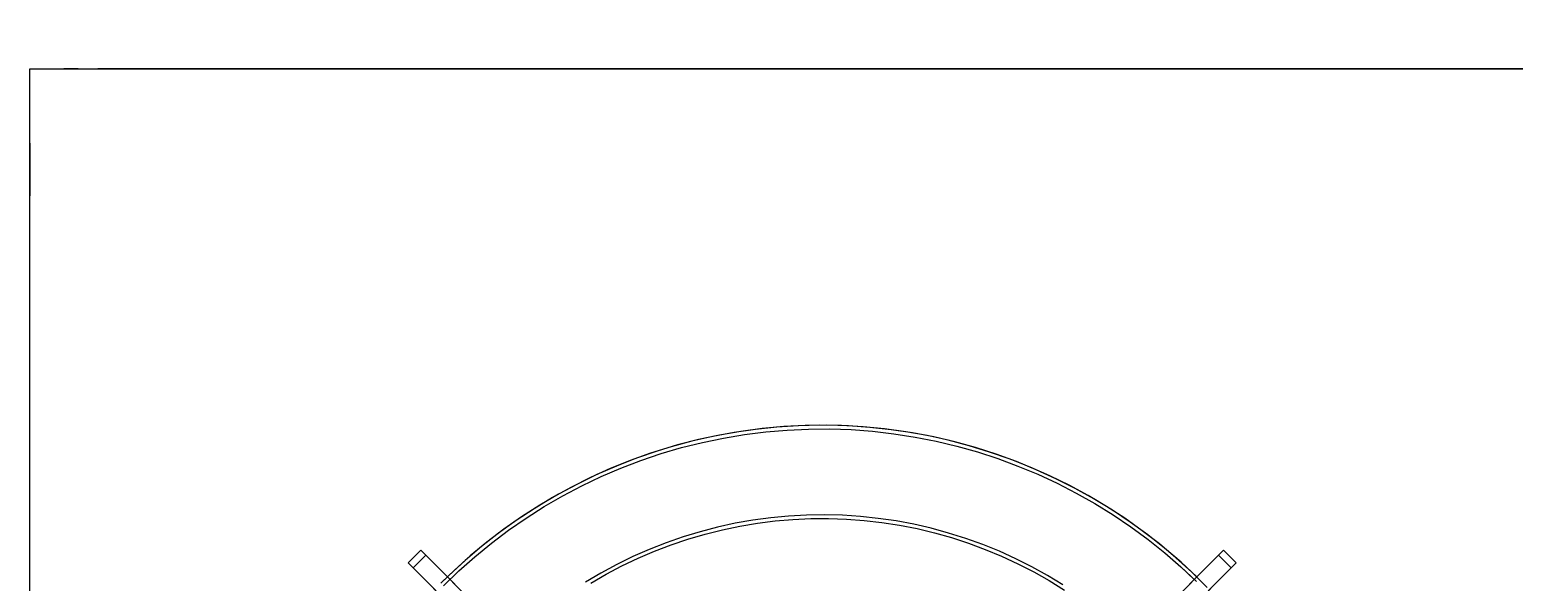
# Model space of a CAD drawing. Header units: millimetres. Extents: x -21597 to 3742, y 49379 to 62073.
# Drawn here: x -6716 to -5887, y 59661 to 59969 of the extents above; entities that cross this region are included whole.
import ezdxf

# ---------------------------------------------------------------- set-up
doc = ezdxf.new("R2010")
doc.units = ezdxf.units.MM
for name, color, linetype, lineweight in [('A-ANNO-DIMS', 7, 'Continuous', 9), ('A-ANNO-DIMS-80', 7, 'Continuous', 9), ('M-EQPM', 7, 'Continuous', 5)]:
    doc.layers.add(name, color=color, linetype=linetype, lineweight=lineweight)
doc.styles.add('Arial_2', font='arial.ttf', dxfattribs={"width": 0.8, "height": 120})
doc.dimstyles.new('AK_DIM_2_0_Arial_đỏ', dxfattribs={"dimscale": 304.8, "dimtxt": 122.431128, "dimasz": 0.131234, "dimexe": 0.131234, "dimexo": 0.131234, "dimgap": 0.026247, "dimtad": 1, "dimdec": 0, "dimzin": 0, "dimdsep": 46, "dimtxsty": 'Arial_2', "dimblk1": 'OBLIQUE', "dimblk2": 'OBLIQUE', "dimsah": 1, "dimcen": 0.09, "dimadec": 0, "dimazin": 0, "dimtfac": 1, "dimtdec": 4, "dimtix": 1, "dimtmove": 0, "dimatfit": 3, "dimfxl": 1, "dimtvp": 1, "dimtolj": 1, "dimtzin": 0, "dimarcsym": 2})

# ---------------------------------------------------------------- blocks, each defined once
blk = doc.blocks.new('DanNong_VRV - OD-A-1-1235631-MẶT BẰNG ỐNG GAS KHU H_N')
at = {"layer": 'M-EQPM'}
for p, q in [((-885, -311.78), (-885, 688.22)), ((-885, 688.22), (655, 688.22)), ((-885, 688.22), (655, 688.22)), ((-885, -311.78), (-885, 688.22)), ((-876.43, 688.22), (655, 688.22)), ((-858.88, 688.22), (-865.88, 688.22)), ((-858.88, 688.22), (-865.88, 688.22)), ((-858.88, 688.22), (-865.88, 688.22)), ((-858.88, 688.22), (-865.88, 688.22)), ((-857.88, 688.22), (-863.88, 688.22)), ((-857.88, 688.22), (-863.88, 688.22)), ((-846.87, 688.22), (616.87, 688.22)), ((-846.87, 688.22), (585, 688.22)), ((616.87, 688.22), (-846.87, 688.22)), ((616.87, 688.22), (-846.87, 688.22)), ((616.87, 688.22), (-846.87, 688.22)), ((616.87, 688.22), (-846.87, 688.22)), ((616.87, 688.22), (-846.87, 688.22)), ((616.87, 688.22), (-846.87, 688.22)), ((616.87, 688.22), (-846.87, 688.22)), ((616.87, 688.22), (-846.87, 688.22)), ((616.87, 688.22), (-846.87, 688.22)), ((616.87, 688.22), (-846.87, 688.22)), ((-688.5, 688.22), (515.5, 688.22)), ((-885, 646.64), (-885, 617.39)), ((-885, 646.64), (-885, 617.39)), ((-885, 636.52), (-885, 624.52)), ((-885, 629.52), (-885, 617.52)), ((-885, 616.52), (-885, 622.23)), ((-885, -273.58), (-885, 616.52)), ((-885, 38.44), (-885, 616.52)), ((-673.72, 412.38), (-666.65, 419.45)), ((-666.65, 419.45), (-673.72, 412.38)), ((-663.82, 416.62), (-670.9, 409.55)), ((-663.82, 416.62), (-670.9, 409.55)), ((-666.65, 419.45), (-474.32, 227.11)), ((-663.82, 416.62), (-666.65, 419.45)), ((-474.32, 227.11), (-663.82, 416.62)), ((-410.68, 227.11), (-218.35, 419.45)), ((-221.18, 416.62), (-410.68, 227.11)), ((-218.35, 419.45), (-221.18, 416.62)), ((-221.18, 416.62), (-214.1, 409.55)), ((-221.18, 416.62), (-214.1, 409.55)), ((-218.35, 419.45), (-211.28, 412.38)), ((-218.35, 419.45), (-211.28, 412.38)), ((-673.72, 412.38), (-670.9, 409.55)), ((-481.39, 220.04), (-673.72, 412.38)), ((-670.9, 409.55), (-481.39, 220.04)), ((-211.28, 412.38), (-403.61, 220.04)), ((-403.61, 220.04), (-214.1, 409.55)), ((-214.1, 409.55), (-211.28, 412.38))]:
    blk.add_line(p, q, dxfattribs=at)
at = {"layer": 'M-EQPM', "flags": 128}
for points in [[(-227.38, 398.75), (-235.97, 407.19), (-244.89, 415.27), (-254.13, 422.99), (-263.66, 430.34), (-273.49, 437.29), (-283.58, 443.85), (-293.93, 450), (-304.52, 455.74), (-315.33, 461.04), (-326.34, 465.91), (-337.54, 470.33), (-348.9, 474.3), (-360.42, 477.81), (-372.06, 480.87), (-383.82, 483.45), (-395.68, 485.56), (-407.6, 487.19), (-419.59, 488.35), (-431.61, 489.03), (-443.65, 489.22), (-455.68, 488.93), (-467.7, 488.17), (-479.67, 486.92), (-491.59, 485.19), (-503.42, 482.99), (-515.16, 480.32), (-526.78, 477.18), (-538.27, 473.58), (-549.61, 469.52), (-560.77, 465.01), (-571.74, 460.06), (-582.51, 454.68), (-593.05, 448.87), (-603.36, 442.64), (-613.4, 436), (-623.17, 428.97), (-632.66, 421.55), (-641.83, 413.76), (-650.69, 405.61), (-655.34, 401.06)], [(-227.38, 398.75), (-235.97, 407.19), (-244.89, 415.27), (-254.13, 422.99), (-263.66, 430.34), (-273.49, 437.29), (-283.58, 443.85), (-293.93, 450), (-304.52, 455.74), (-315.33, 461.04), (-326.34, 465.91), (-337.54, 470.33), (-348.9, 474.3), (-360.42, 477.81), (-372.06, 480.87), (-383.82, 483.45), (-395.68, 485.56), (-407.6, 487.19), (-419.59, 488.35), (-431.61, 489.03), (-443.65, 489.22), (-455.68, 488.93), (-467.7, 488.17), (-479.67, 486.92), (-491.59, 485.19), (-503.42, 482.99), (-515.16, 480.32), (-526.78, 477.18), (-538.27, 473.58), (-549.61, 469.52), (-560.77, 465.01), (-571.74, 460.06), (-582.51, 454.68), (-593.05, 448.87), (-603.36, 442.64), (-613.4, 436), (-623.17, 428.97), (-632.66, 421.55), (-641.83, 413.76), (-650.69, 405.61), (-655.34, 401.06)], [(-233.23, 404.57), (-242.04, 412.76), (-251.18, 420.6), (-260.63, 428.06), (-270.37, 435.15), (-280.38, 441.83), (-290.65, 448.11), (-301.16, 453.98), (-311.9, 459.42), (-322.85, 464.42), (-333.99, 468.98), (-345.31, 473.1), (-356.78, 476.76), (-368.39, 479.96), (-380.11, 482.69), (-391.94, 484.95), (-403.84, 486.73), (-415.81, 488.04), (-427.82, 488.86), (-439.86, 489.21), (-451.89, 489.08), (-463.92, 488.46), (-475.91, 487.36), (-487.84, 485.79), (-499.71, 483.74), (-511.48, 481.21), (-523.14, 478.22), (-534.67, 474.76), (-546.06, 470.85), (-557.27, 466.48), (-568.31, 461.67), (-579.14, 456.42), (-589.76, 450.74), (-600.14, 444.64), (-610.27, 438.13), (-620.13, 431.22), (-629.7, 423.93), (-638.98, 416.25), (-647.94, 408.21), (-655.34, 401.06)], [(-653.92, 399.65), (-645.3, 407.93), (-636.35, 415.87), (-627.09, 423.44), (-617.54, 430.63), (-607.71, 437.44), (-597.61, 443.84), (-587.26, 449.84), (-576.68, 455.42), (-565.89, 460.57), (-554.9, 465.29), (-543.73, 469.56), (-532.4, 473.39), (-520.93, 476.75), (-509.32, 479.66), (-497.62, 482.1), (-485.82, 484.07), (-473.96, 485.56), (-462.04, 486.58), (-450.09, 487.13), (-438.13, 487.19), (-426.18, 486.78), (-414.26, 485.89), (-402.38, 484.52), (-390.56, 482.68), (-378.83, 480.36), (-367.19, 477.58), (-355.68, 474.34), (-344.31, 470.64), (-333.1, 466.49), (-322.06, 461.89), (-311.21, 456.85), (-300.57, 451.39), (-290.16, 445.5), (-279.99, 439.21), (-270.09, 432.51), (-260.46, 425.42), (-251.12, 417.95), (-242.08, 410.11), (-234.64, 403.15)], [(-653.92, 399.65), (-645.3, 407.93), (-636.35, 415.87), (-627.09, 423.44), (-617.54, 430.63), (-607.71, 437.44), (-597.61, 443.84), (-587.26, 449.84), (-576.68, 455.42), (-565.89, 460.57), (-554.9, 465.29), (-543.73, 469.56), (-532.4, 473.39), (-520.93, 476.75), (-509.32, 479.66), (-497.62, 482.1), (-485.82, 484.07), (-473.96, 485.56), (-462.04, 486.58), (-450.09, 487.13), (-438.13, 487.19), (-426.18, 486.78), (-414.26, 485.89), (-402.38, 484.52), (-390.56, 482.68), (-378.83, 480.36), (-367.19, 477.58), (-355.68, 474.34), (-344.31, 470.64), (-333.1, 466.49), (-322.06, 461.89), (-311.21, 456.85), (-300.57, 451.39), (-290.16, 445.5), (-279.99, 439.21), (-270.09, 432.51), (-260.46, 425.42), (-251.12, 417.95), (-242.08, 410.11), (-233.37, 401.92)], [(-653.92, 399.65), (-645.3, 407.93), (-636.35, 415.87), (-627.09, 423.44), (-617.54, 430.63), (-607.71, 437.44), (-597.61, 443.84), (-587.26, 449.84), (-576.68, 455.42), (-565.89, 460.57), (-554.9, 465.29), (-543.73, 469.56), (-532.4, 473.39), (-520.93, 476.75), (-509.32, 479.66), (-497.62, 482.1), (-485.82, 484.07), (-473.96, 485.56), (-462.04, 486.58), (-450.09, 487.13), (-438.13, 487.19), (-426.18, 486.78), (-414.26, 485.89), (-402.38, 484.52), (-390.56, 482.68), (-378.83, 480.36), (-367.19, 477.58), (-355.68, 474.34), (-344.31, 470.64), (-333.1, 466.49), (-322.06, 461.89), (-311.21, 456.85), (-300.57, 451.39), (-290.16, 445.5), (-279.99, 439.21), (-270.09, 432.51), (-260.46, 425.42), (-251.12, 417.95), (-242.08, 410.11), (-233.37, 401.92)], [(-308.01, 400.15), (-316.59, 405.36), (-325.38, 410.22), (-334.35, 414.73), (-343.49, 418.87), (-352.79, 422.64), (-362.24, 426.04), (-371.81, 429.06), (-381.5, 431.7), (-391.29, 433.94), (-401.15, 435.79), (-411.09, 437.25), (-421.07, 438.31), (-431.09, 438.96), (-441.13, 439.22), (-451.16, 439.07), (-461.19, 438.53), (-471.18, 437.58), (-481.13, 436.23), (-491.02, 434.49), (-500.83, 432.35), (-510.54, 429.82), (-520.15, 426.91), (-529.63, 423.61), (-538.98, 419.94), (-548.17, 415.9), (-557.19, 411.49), (-566.02, 406.72), (-574.66, 401.61)], [(-571.67, 401.1), (-563.05, 406.09), (-554.25, 410.74), (-545.26, 415.03), (-536.11, 418.96), (-526.8, 422.52), (-517.37, 425.7), (-507.81, 428.5), (-498.15, 430.92), (-488.4, 432.96), (-478.58, 434.6), (-468.7, 435.84), (-458.77, 436.69), (-448.82, 437.14), (-438.86, 437.2), (-428.91, 436.85), (-418.98, 436.11), (-409.09, 434.97), (-399.24, 433.44), (-389.47, 431.51), (-379.79, 429.2), (-370.2, 426.5), (-360.73, 423.41), (-351.39, 419.96), (-342.2, 416.13), (-333.16, 411.93), (-324.3, 407.38), (-315.63, 402.48), (-307.17, 397.24)]]:
    blk.add_lwpolyline(points, dxfattribs=at)
at = {"layer": 'M-EQPM'}
for points in [[(-234.64, 403.15), (-234.64, 403.15), (-234.62, 403.18), (-234.51, 403.28), (-234.36, 403.44), (-234.16, 403.64), (-233.93, 403.86), (-233.71, 404.08), (-233.51, 404.28), (-233.35, 404.44), (-233.25, 404.54), (-233.23, 404.57), (-233.23, 404.57)], [(-233.23, 404.57), (-233.23, 404.57), (-233.25, 404.54), (-233.35, 404.44), (-233.51, 404.28), (-233.71, 404.08), (-233.93, 403.86), (-234.16, 403.64), (-234.36, 403.44), (-234.51, 403.28), (-234.62, 403.18), (-234.64, 403.15), (-234.64, 403.15)]]:
    blk.add_open_spline(points, degree=3, dxfattribs=at)
blk = doc.blocks.new('AK-SGS-M3-Hrvt_rvt-1-MẶT BẰNG ỐNG GAS KHU H_N')
at = {"layer": 'M-EQPM', "lineweight": 25}
blk.add_blockref('DanNong_VRV - OD-A-1-1235631-MẶT BẰNG ỐNG GAS KHU H_N', (-5830.9, 59258.71), dxfattribs=at)
blk = doc.blocks.new('DIMBLOCK4-MẶT BẰNG ỐNG GAS KHU H_N')
at = {"layer": 'A-ANNO-DIMS-80', "color": 1, "true_color": 0xff0000}
for p, q in [((-5839.13, 60146.94), (-5859.13, 60166.94)), ((-5839.13, 60146.94), (-5879.13, 60146.94)), ((-5839.13, 58436.94), (-5839.13, 60146.94)), ((-5839.13, 60146.94), (-5819.13, 60126.94)), ((-5839.13, 60146.94), (-5827.41, 60146.94)), ((-5839.13, 58436.94), (-5859.13, 58456.94)), ((-5839.13, 58436.94), (-5879.13, 58436.94)), ((-5839.13, 58436.94), (-5819.13, 58416.94)), ((-5839.13, 58436.94), (-5827.41, 58436.94))]:
    blk.add_line(p, q, dxfattribs=at)
at = {"layer": 'A-ANNO-DIMS-80', "color": 0, "insert": (-6002.91, 59145.02), "char_height": 120, "width": 352.6016, "attachment_point": 1, "rotation": 90, "line_spacing_factor": 0.941778, "style": 'Arial_2'}
blk.add_mtext('1710', dxfattribs=at)
blk = doc.blocks.new('_Oblique')
at = {"color": 0, "linetype": 'ByBlock', "lineweight": -2}
blk.add_line((-0.5, -0.5), (0.5, 0.5), dxfattribs=at)

msp = doc.modelspace()

# ---------------------------------------------------------------- block references
at = {"lineweight": 5}
msp.add_blockref('AK-SGS-M3-Hrvt_rvt-1-MẶT BẰNG ỐNG GAS KHU H_N', (0, 0), dxfattribs=at)

# ---------------------------------------------------------------- dimensions: what is measured, and where the dimension line sits
at = {"layer": 'A-ANNO-DIMS', "color": 1, "true_color": 0xff0000}
dim = msp.add_linear_dim(base=(-5839.13, 60146.94), p1=(-5867.41, 58436.94), p2=(-5867.41, 60146.94), angle=90, dimstyle='AK_DIM_2_0_Arial_đỏ', override={"dimpost": '<>', "dimfxl": 1710}, dxfattribs=at)
dim.commit()
dim.dimension.update_dxf_attribs({"geometry": 'DIMBLOCK4-MẶT BẰNG ỐNG GAS KHU H_N', "text_midpoint": (-5908.39, 59291.94)})

doc.saveas('drawing.dxf')
